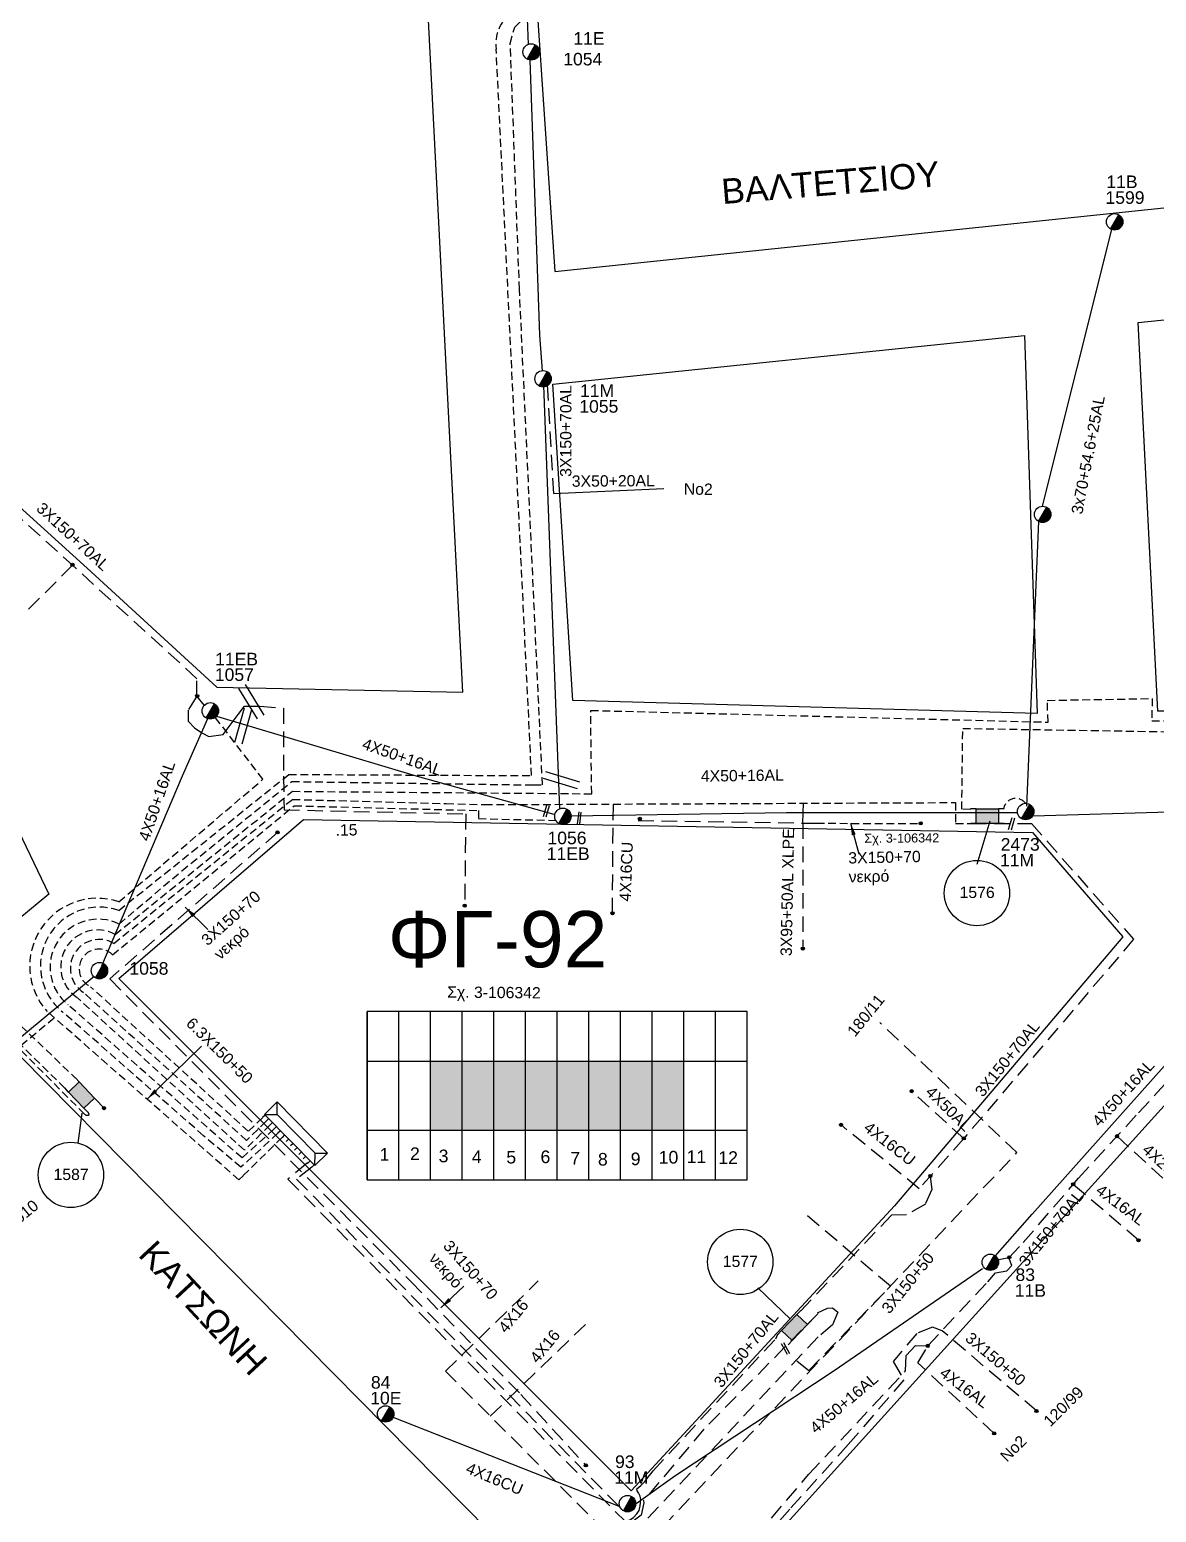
# Model space of a CAD drawing. Header units: millimetres. Extents: x -2238 to -1136, y 747 to 1272.
# Drawn here: x -1955.9 to -1863.8, y 814 to 935.1 of the extents above; entities that cross this region are included whole.
import ezdxf

# ---------------------------------------------------------------- set-up
doc = ezdxf.new("R2010")
doc.units = ezdxf.units.MM
doc.linetypes.add('DASHED', pattern=[19.05, 12.7, -6.35])
for name, color, linetype in [('Link Box 4 Διευθύνσεων', 7, 'Continuous'), ('Άγνωστα', 7, 'Continuous'), ('Ασφαλειοκιβώτια Χ.Τ 12 αναχωρήσεων', 7, 'Continuous'), ('Γυμνά εναέρια ΧΤ (3Φ)   4x16CU', 7, 'Continuous'), ('Γυμνά εναέρια ΧΤ και ΦΟΠ (3Φ)   4x50+16AL', 7, 'Continuous'), ('Επιγραφές - Σχήματα', 7, 'Continuous'), ('Καλώδια ΧΤ   3x150+50AL', 7, 'DASHED'), ('Καλώδια ΧΤ   3x150+50AL XLPE', 7, 'DASHED'), ('Καλώδια ΧΤ   3x150+50CU', 7, 'DASHED'), ('Καλώδια ΧΤ   3x150+70AL', 7, 'DASHED'), ('Καλώδια ΧΤ   3x150AL+50XLPE', 7, 'DASHED'), ('Καλώδια ΧΤ   3x95+50 AL XLPE', 7, 'DASHED'), ('Μηχανική τομή', 7, 'Continuous'), ('Στύλος ΦΜ', 7, 'Continuous'), ('Στύλος ΦΜ @ 1', 7, 'Continuous'), ('Συνδέσεις', 7, 'Continuous'), ('Συνεστραμμένα ΧΤ   3x70+54.6+25 AL', 7, 'SYN_LINE'), ('Τομή', 7, 'Continuous'), ('Υποσταθμός πόλεως', 7, 'Continuous'), ('Υπόβαθρο ΔΕΗ', 7, 'Continuous'), ('Υπόγεια Καλώδια Δικτύου ΧΤ   .15', 7, 'DASHED'), ('Υπόγεια καλώδια Δικτύου ΧΤ και Παρ. ΧΤ - 3X150+70 AL', 7, 'DASHED'), ('Υπόγεια καλώδια Παροχών ΧΤ   4x16AL', 7, 'DASHED'), ('Υπόγεια καλώδια Παροχών ΧΤ   4x16CU', 7, 'DASHED'), ('Υπόγεια καλώδια Παροχών ΧΤ   4x25', 7, 'DASHED'), ('Υπόγεια καλώδια Παροχών ΧΤ   4x50AL', 7, 'DASHED')]:
    doc.layers.add(name, color=color, linetype=linetype)
doc.styles.get("Standard").update_dxf_attribs({"font": 'ARIAL.TTF'})
doc.linetypes.add('SYN_LINE', pattern='A,0.5,-0.0001,["/\\/\\/\\/",Standard,S=0.1,R=0,X=0,Y=-0.05],-0.25', length=0.7501)
doc.dimstyles.new('ISO-25', dxfattribs={"dimtxt": 2.5, "dimasz": 2.5, "dimexe": 1.25, "dimexo": 0.625, "dimtad": 1, "dimtxsty": 'Standard', "dimcen": 2.5, "dimadec": 0, "dimazin": 0, "dimtfac": 1, "dimtmove": 0, "dimatfit": 3, "dimfxl": 1, "dimarcsym": 0})

# ---------------------------------------------------------------- blocks, each defined once
blk = doc.blocks.new('ΥΠΑΡΧΩΝ ΤΣΙΜΕΝΤΕΝΙΟΣ ΣΤΥΛΟΣ')
at = {"layer": 'Στύλος ΦΜ'}
blk.add_hatch(color=256, dxfattribs=at).paths.add_polyline_path([(-1.29, -2.28, 0.574793), (2.62, 0, 0.268822), (1.3, 2.27)])
blk.add_line((-1.29, -2.28), (1.3, 2.27), dxfattribs=at)
blk.add_circle((0, 0), 2.62, dxfattribs=at)
at = {"layer": 'Στύλος ΦΜ', "flags": 4}
for tag, p in [('ΑΡΙΘΜΟΣ', (-4.68, 8.05)), ('ΤΥΠΟΣ', (-4.91, 3.03))]:
    blk.add_attdef(tag, p, '', height=4, dxfattribs=at)
blk = doc.blocks.new('ΜΗΧΑΝΙΚΗ ΤΟΜΗ')
at = {"layer": 'Μηχανική τομή', "ltscale": 40}
for p, q in [((-1.89, 0.78), (1.89, 0.78)), ((1.89, 0), (-1.89, 0))]:
    blk.add_line(p, q, dxfattribs=at)
blk = doc.blocks.new('_ΣΥΝΔΕΣΗ')
at = {"layer": 'Συνδέσεις', "linetype": 'SYN_LINE', "ltscale": 40}
blk.add_hatch(color=256, dxfattribs=at).paths.add_polyline_path([(0.5, -0.01, 1), (-0.5, -0.01, 1)])
at = {"layer": 'Συνδέσεις'}
blk.add_circle((0, -0.01), 0.5, dxfattribs=at)
blk = doc.blocks.new('ΤΟΜΗ')
at = {"layer": 'Τομή', "ltscale": 40}
for p, q in [((-5.68, 0), (5.68, 0)), ((5.68, -2.33), (-5.68, -2.33))]:
    blk.add_line(p, q, dxfattribs=at)
blk = doc.blocks.new('ΥΠΟΣΤΑΘΜΟΣ ΠΟΛΕΩΣ 13 ΑΝΑΧΩΡΗΣΕΩΝ')
at = {"layer": 'Υποσταθμός πόλεως', "ltscale": 40}
for p, q in [((-11.12, -2.82), (-11.12, -4)), ((-9.53, -2.82), (-9.53, -4)), ((-7.77, -2.82), (-7.77, -4)), ((-5.99, -2.82), (-5.99, -4)), ((-4.14, -2.82), (-4.14, -4)), ((-2.3, -2.82), (-2.3, -4)), ((-0.43, -2.82), (-0.43, -4)), ((1.54, -2.82), (1.54, -4)), ((3.43, -2.82), (3.43, -4)), ((5.39, -2.82), (5.39, -4)), ((7.32, -2.82), (7.32, -4)), ((9.32, -2.82), (9.32, -4)), ((11.11, -2.82), (11.11, -4))]:
    blk.add_line(p, q, dxfattribs=at)
blk.add_lwpolyline([(-11.43, 2.82), (11.43, 2.82), (11.43, -2.82), (-11.43, -2.82)], close=True, dxfattribs=at)
for points in [[(-8.62, 0), (-11.43, 2.82)], [(-11.43, -2.82), (-8.62, 0)], [(-8.62, 0), (8.62, 0)], [(8.62, 0), (11.43, 2.82)], [(11.43, -2.82), (8.62, 0)]]:
    blk.add_lwpolyline(points, dxfattribs=at)
at = {"layer": 'Υποσταθμός πόλεως', "linetype": 'SYN_LINE', "ltscale": 40, "flags": 1}
for tag, p in [('ΜΕΤΑΣΧΗΜΑΤΙΣΜΟΣ', (12.22, 1.68)), ('ΙΣΧΥΣ', (12.2, -1.11)), ('ΑΡΙΘΜΟΣ', (12.32, -3.83))]:
    blk.add_attdef(tag, p, '', height=1.8, dxfattribs=at)
blk = doc.blocks.new('LINK BOX 4 ΑΝΑΧΩΡΗΣΕΩΝ')
at = {"layer": 'Link Box 4 Διευθύνσεων', "ltscale": 40}
blk.add_hatch(color=256, dxfattribs=at).paths.add_polyline_path([(-3.54, 0), (-3.54, -4.67), (3.54, -4.67), (3.54, 0)])
for p, q in [((-3.54, 0), (-5.33, 0)), ((5.33, 0), (3.54, 0)), ((-3.54, -4.67), (-5.33, -4.67)), ((5.33, -4.67), (3.54, -4.67))]:
    blk.add_line(p, q, dxfattribs=at)
blk.add_lwpolyline([(-3.54, -4.67), (-3.54, 0), (3.54, 0), (3.54, -4.67)], close=True, dxfattribs=at)

msp = doc.modelspace()

# ---------------------------------------------------------------- hatches: boundary and pattern name
at = {"layer": 'Επιγραφές - Σχήματα'}
h = msp.add_hatch(color=6, dxfattribs=at)
h.dxf.hatch_style = 1
h.paths.add_polyline_path([(-1920.55, 850.87), (-1923.14, 850.87), (-1923.14, 845.22), (-1920.55, 845.22)])
h = msp.add_hatch(color=3, dxfattribs=at)
h.dxf.hatch_style = 1
h.paths.add_polyline_path([(-1920.55, 845.22), (-1917.97, 845.22), (-1917.97, 850.87), (-1920.55, 850.87)])
h = msp.add_hatch(color=1, dxfattribs=at)
h.dxf.hatch_style = 1
h.paths.add_polyline_path([(-1915.38, 850.87), (-1917.97, 850.87), (-1917.97, 845.22), (-1915.38, 845.22)])
h = msp.add_hatch(color=40, dxfattribs=at)
h.dxf.hatch_style = 1
h.paths.add_polyline_path([(-1915.38, 845.22), (-1912.79, 845.22), (-1912.79, 850.87), (-1915.38, 850.87)])
h = msp.add_hatch(color=85, dxfattribs=at)
h.dxf.hatch_style = 1
h.paths.add_polyline_path([(-1910.21, 850.87), (-1912.79, 850.87), (-1912.79, 845.22), (-1910.21, 845.22)])
h = msp.add_hatch(color=14, dxfattribs=at)
h.dxf.hatch_style = 1
h.paths.add_polyline_path([(-1907.62, 850.87), (-1910.21, 850.87), (-1910.21, 845.22), (-1907.62, 845.22)])
h = msp.add_hatch(color=4, dxfattribs=at)
h.dxf.hatch_style = 1
h.paths.add_polyline_path([(-1907.62, 845.22), (-1905.03, 845.22), (-1905.03, 850.87), (-1907.62, 850.87)])
h = msp.add_hatch(color=2, dxfattribs=at)
h.dxf.hatch_style = 1
h.paths.add_polyline_path([(-1902.45, 850.87), (-1905.03, 850.87), (-1905.03, 845.22), (-1902.45, 845.22)])

# ---------------------------------------------------------------- linework, layer by layer
at = {"layer": 'Άγνωστα', "color": 151, "ltscale": 0.1}
msp.add_lwpolyline([(-1913.09, 897.24), (-1904.08, 897.66)], dxfattribs=at)
at = {"layer": 'Ασφαλειοκιβώτια Χ.Τ 12 αναχωρήσεων', "ltscale": 40}
for p, q in [((-1928.31, 841.18), (-1928.31, 854.92)), ((-1925.72, 841.18), (-1925.72, 854.92)), ((-1923.14, 841.18), (-1923.14, 854.92)), ((-1920.55, 841.18), (-1920.55, 854.92)), ((-1917.97, 841.18), (-1917.97, 854.92)), ((-1915.38, 841.18), (-1915.38, 854.92)), ((-1912.79, 841.18), (-1912.79, 854.92)), ((-1910.21, 841.18), (-1910.21, 854.92)), ((-1907.62, 841.18), (-1907.62, 854.92)), ((-1905.03, 841.18), (-1905.03, 854.92)), ((-1902.45, 841.18), (-1902.45, 854.92)), ((-1899.86, 841.18), (-1899.86, 854.92)), ((-1928.31, 850.87), (-1897.27, 850.87)), ((-1928.31, 845.22), (-1897.27, 845.22))]:
    msp.add_line(p, q, dxfattribs=at)
at = {"layer": 'Ασφαλειοκιβώτια Χ.Τ 12 αναχωρήσεων'}
msp.add_lwpolyline([(-1897.27, 841.18), (-1897.27, 854.92), (-1928.31, 854.92), (-1928.31, 841.18)], close=True, dxfattribs=at)
at = {"layer": 'Γυμνά εναέρια ΧΤ (3Φ)   4x16CU', "color": 2, "linetype": 'SYN_LINE', "ltscale": 10}
msp.add_lwpolyline([(-1907.65, 814.47), (-1926.24, 821.79)], dxfattribs=at)
at = {"layer": 'Γυμνά εναέρια ΧΤ και ΦΟΠ (3Φ)   4x50+16AL', "color": 151, "ltscale": 0.1}
for points in [[(-1915.76, 949.52), (-1915.16, 933.93)], [(-1915.01, 932.64), (-1914.22, 910.18), (-1914.02, 907.27)], [(-1913.91, 906.07), (-1912.61, 871.45)]]:
    msp.add_lwpolyline(points, dxfattribs=at)
at = {"layer": 'Γυμνά εναέρια ΧΤ και ΦΟΠ (3Φ)   4x50+16AL', "color": 85, "ltscale": 0.1}
for points in [[(-1941.34, 878.84), (-1943.41, 874.15), (-1950, 858.64)], [(-1979.03, 834.27), (-1968.42, 843.05), (-1950.61, 857.81)]]:
    msp.add_lwpolyline(points, dxfattribs=at)
at = {"layer": 'Γυμνά εναέρια ΧΤ και ΦΟΠ (3Φ)   4x50+16AL', "color": 3, "ltscale": 0.1}
for points in [[(-1940.61, 879.04), (-1924.22, 874.15), (-1913.06, 871.05)], [(-1911.65, 870.9), (-1894.06, 871.19), (-1875.23, 871.19)], [(-1873.9, 870.92), (-1842.39, 871.82)]]:
    msp.add_lwpolyline(points, dxfattribs=at)
at = {"layer": 'Γυμνά εναέρια ΧΤ και ΦΟΠ (3Φ)   4x50+16AL', "color": 2, "ltscale": 0.1}
for points in [[(-1877, 834.94), (-1874, 838.37), (-1861.41, 852.47), (-1842.6, 871.69)], [(-1906.33, 814.73), (-1903.19, 816.98), (-1890.17, 825.6), (-1878.04, 833.93)]]:
    msp.add_lwpolyline(points, dxfattribs=at)
at = {"layer": 'Γυμνά εναέρια ΧΤ και ΦΟΠ (3Φ)   4x50+16AL', "color": 30, "linetype": 'DASHED', "ltscale": 0.1}
msp.add_lwpolyline([(-1905.74, 814.96), (-1905.72, 814.8), (-1905.92, 813.77), (-1907.22, 812.79), (-1913.36, 805.96), (-1921.51, 797.21), (-1932.93, 784.61), (-1932.93, 784.61)], dxfattribs=at)
at = {"layer": 'Επιγραφές - Σχήματα', "color": 1}
for points in [[(-1908.22, 870.56), (-1908.19, 871.87)], [(-1892.71, 870.31), (-1892.68, 871.94)], [(-1950.26, 847.51), (-1949.82, 847.04)]]:
    msp.add_lwpolyline(points, dxfattribs=at)
at = {"layer": 'Επιγραφές - Σχήματα', "color": 7}
for points in [[(-1877.44, 870.46), (-1878.52, 866.92)], [(-1951.92, 844.16), (-1951.59, 846.61)], [(-1896.4, 832.35), (-1893.72, 829.8)]]:
    msp.add_lwpolyline(points, dxfattribs=at)
at = {"layer": 'Επιγραφές - Σχήματα', "ltscale": 0.1}
for centre in [(-1878.5, 864.6), (-1952.51, 841.57), (-1897.83, 834.47)]:
    msp.add_circle(centre, 2.67, dxfattribs=at)
at = {"layer": 'Καλώδια ΧΤ   3x150+50AL', "color": 14, "ltscale": 0.05}
msp.add_lwpolyline([(-1935.6, 844.98), (-1938.62, 842.2), (-1941.68, 844.78), (-1953.2, 854.9, -0.8428), (-1948.6, 863.18), (-1934.71, 874.29), (-1914.88, 874.19), (-1917.77, 933.53), (-1917.77, 933.53, -0.3437), (-1915.81, 936.93), (-1916.37, 949.67)], format="xyb", dxfattribs=at)
at = {"layer": 'Καλώδια ΧΤ   3x150+50AL', "color": 85, "ltscale": 0.05}
msp.add_lwpolyline([(-1935.93, 845.31), (-1938.53, 842.96), (-1952.72, 855.46, -0.896382), (-1948.57, 862.07), (-1943.44, 866.42), (-1934.46, 873.71), (-1914.74, 873.43), (-1913.99, 873.43), (-1915.87, 913.91), (-1916.62, 934.01), (-1916.26, 935.33), (-1915.57, 935.99), (-1914.92, 936.23), (-1914.96, 938.81), (-1909.18, 939.15)], format="xyb", dxfattribs=at)
at = {"layer": 'Καλώδια ΧΤ   3x150+50AL', "color": 40, "ltscale": 0.05}
msp.add_lwpolyline([(-1936.25, 845.64), (-1938.34, 843.59), (-1951.98, 856.05, -0.959237), (-1948.89, 861.22), (-1934.41, 872.91), (-1909.97, 872.71), (-1910.05, 879.52), (-1872.69, 878.56), (-1872.75, 880.34), (-1864.18, 880.49), (-1864.22, 878.66), (-1856.18, 878.71), (-1849.25, 885.98, 0.74196), (-1847.02, 888.24)], format="xyb", dxfattribs=at)
at = {"layer": 'Καλώδια ΧΤ   3x150+50AL', "color": 6, "ltscale": 0.05}
msp.add_lwpolyline([(-1935.26, 844.64), (-1938.45, 841.5), (-1938.78, 841.17), (-1949.55, 850.63), (-1954.45, 854.93, -0.769807), (-1948.59, 863.89), (-1936.82, 873.89), (-1941.12, 879.48)], format="xyb", dxfattribs=at)
at = {"layer": 'Καλώδια ΧΤ   3x150+50AL', "color": 1, "ltscale": 0.05}
for points in [[(-1879.01, 871.43), (-1879.73, 871.45), (-1879.66, 878.05), (-1856.15, 877.67), (-1854.39, 878.91), (-1842.3, 872.57)], [(-1958.23, 852.39), (-1956.6, 853.76), (-1952.15, 849.5)]]:
    msp.add_lwpolyline(points, dxfattribs=at)
msp.add_lwpolyline([(-1936.57, 845.96), (-1938.16, 844.39), (-1946.62, 852.07), (-1951.48, 856.48, -0.977207), (-1949, 860.49), (-1934.42, 872.25), (-1921.86, 871.91), (-1918.7, 871.82), (-1883.46, 871.98), (-1880.25, 871.99), (-1880.24, 870.29), (-1879.01, 870.27)], format="xyb", dxfattribs=at)
at = {"layer": 'Καλώδια ΧΤ   3x150+50AL', "color": 3, "ltscale": 0.05}
msp.add_lwpolyline([(-1936.85, 846.25), (-1938.02, 845.14), (-1950.9, 856.95, -1.186446), (-1949.1, 859.56), (-1934.27, 871.73), (-1919.22, 871.34), (-1919.21, 870.68), (-1912.84, 870.53)], format="xyb", dxfattribs=at)
at = {"layer": 'Καλώδια ΧΤ   3x150+50AL', "color": 7, "ltscale": 0.05}
msp.add_lwpolyline([(-1891.6, 870.3), (-1883.13, 870.28)], dxfattribs=at)
at = {"layer": 'Καλώδια ΧΤ   3x150+50AL', "color": 6, "ltscale": 0.05}
for points in [[(-1953.01, 848.67), (-1956.57, 852.17), (-1953.88, 854.41)], [(-1951.14, 846.72), (-1951.04, 846.55), (-1951.05, 846.51), (-1951.06, 846.48), (-1951.08, 846.44), (-1951.12, 846.43), (-1951.15, 846.42), (-1951.18, 846.43), (-1951.21, 846.43), (-1951.25, 846.44), (-1951.28, 846.46), (-1951.32, 846.48), (-1951.37, 846.52), (-1951.42, 846.56), (-1956.82, 851.99), (-1957.37, 851.56)]]:
    msp.add_lwpolyline(points, dxfattribs=at)
at = {"layer": 'Καλώδια ΧΤ   3x150+50AL', "color": 7, "ltscale": 0.1}
msp.add_lwpolyline([(-1835.41, 798.3), (-1843.58, 803.86), (-1844.46, 804.46), (-1848.41, 799.19), (-1849.47, 799.24), (-1859.78, 785.5), (-1866.09, 777.6), (-1865.46, 774.57), (-1866.9, 772.59), (-1868.77, 771.65), (-1871.92, 772.05), (-1873.54, 774.05), (-1889.45, 774.35), (-1891.7, 773.35), (-1894.35, 773.7), (-1895.47, 774.31), (-1908.23, 775.41), (-1919.1, 776.36), (-1921.64, 784.43), (-1930.41, 785.12), (-1904.17, 812.84), (-1875.24, 843.4), (-1886.44, 854.03)], dxfattribs=at)
at = {"layer": 'Καλώδια ΧΤ   3x150+50AL', "color": 4, "ltscale": 0.1}
for points in [[(-1933.17, 842.55), (-1934.79, 841.23), (-1907.22, 813.25), (-1906.84, 813.41), (-1906.56, 813.59), (-1906.27, 813.88), (-1906.09, 814.15), (-1906.01, 814.53), (-1905.97, 814.79), (-1905.96, 815.07), (-1906, 815.34), (-1906.15, 815.6), (-1906.26, 815.78), (-1906.28, 815.94), (-1905.95, 816.2), (-1905.61, 816.56), (-1905.37, 816.87), (-1905.14, 817.16), (-1904.96, 817.4), (-1894.94, 828.18), (-1894.75, 828.57)], [(-1921.92, 825.54), (-1914.33, 832.91)], [(-1891.51, 830.32), (-1890.71, 830.7), (-1890.31, 830.72), (-1889.85, 830.36), (-1890.29, 829.33), (-1891.47, 828.34), (-1907.58, 811.18), (-1921.92, 825.54)], [(-1918.25, 821.87), (-1910.14, 829.68)]]:
    msp.add_lwpolyline(points, dxfattribs=at)
at = {"layer": 'Καλώδια ΧΤ   3x150+50AL', "color": 2, "linetype": 'DASHED', "ltscale": 0.1}
msp.add_lwpolyline([(-1873.63, 822.29), (-1881.35, 828.85)], dxfattribs=at)
at = {"layer": 'Καλώδια ΧΤ   3x150+50AL', "color": 1, "ltscale": 0.05}
msp.add_arc((-1875.33, 871.33), 1, 37.4724, 172.3152, dxfattribs=at)
at = {"layer": 'Καλώδια ΧΤ   3x150+50AL XLPE', "color": 151, "linetype": 'DASHED', "ltscale": 0.1}
for points in [[(-1875.89, 834.8), (-1874.71, 836.04), (-1870.21, 841.3), (-1865.3, 846.64), (-1862.32, 849.91)], [(-1883.33, 826.23), (-1882.52, 827.6), (-1877.62, 832.84), (-1876.97, 833.57), (-1876.06, 833.74), (-1875.66, 834.17), (-1875.89, 834.8), (-1876.97, 834.58)], [(-1922.52, 782.74), (-1919.53, 786.35), (-1914.14, 792.35), (-1907.23, 799.95), (-1901.47, 806.3), (-1892.22, 817.12), (-1884.33, 825.57), (-1884.27, 826.82), (-1883.52, 827.63), (-1882.52, 827.6), (-1882.52, 827.6)]]:
    msp.add_lwpolyline(points, dxfattribs=at)
at = {"layer": 'Καλώδια ΧΤ   3x150+50CU', "color": 2, "ltscale": 0.1}
msp.add_lwpolyline([(-1932.83, 842.2), (-1934.07, 841.23), (-1907.68, 814.43)], dxfattribs=at)
at = {"layer": 'Καλώδια ΧΤ   3x150+50CU', "color": 4, "ltscale": 0.1}
msp.add_lwpolyline([(-1893.22, 826.39), (-1892.24, 825.59), (-1885.57, 832.48), (-1892.74, 838.57)], dxfattribs=at)
at = {"layer": 'Καλώδια ΧΤ   3x150+70AL', "color": 6, "linetype": 'DASHED', "ltscale": 0.1}
for points in [[(-1971.55, 908.64), (-1971.55, 908.64), (-1971.55, 908.64), (-1971.55, 908.64), (-1952.38, 891.38)], [(-1941.61, 879.93), (-1942.21, 880.67), (-1942.21, 882.11), (-1952.38, 891.38)]]:
    msp.add_lwpolyline(points, dxfattribs=at)
at = {"layer": 'Καλώδια ΧΤ   3x150AL+50XLPE', "color": 2, "linetype": 'DASHED', "ltscale": 0.1}
msp.add_lwpolyline([(-1881.35, 828.85), (-1882.13, 829.14), (-1883.41, 828.63), (-1885.33, 826.32), (-1884.46, 824.84), (-1889.01, 819.54), (-1893.78, 814.28), (-1901.25, 805.77)], dxfattribs=at)
at = {"layer": 'Καλώδια ΧΤ   3x95+50 AL XLPE', "color": 1, "linetype": 'DASHED', "ltscale": 0.1}
msp.add_lwpolyline([(-1892.71, 870.31), (-1892.71, 860.05)], dxfattribs=at)
at = {"layer": 'Συνεστραμμένα ΧΤ   3x70+54.6+25 AL', "color": 1, "linetype": 'SYN_LINE', "ltscale": 10}
msp.add_lwpolyline([(-1867.5, 918.8), (-1873.16, 896.2)], dxfattribs=at)
at = {"layer": 'Συνεστραμμένα ΧΤ   3x70+54.6+25 AL', "color": 1, "linetype": 'Continuous', "ltscale": 0.1}
msp.add_lwpolyline([(-1873.46, 894.94), (-1874.46, 871.69)], dxfattribs=at)
at = {"layer": 'Υπόβαθρο ΔΕΗ', "ltscale": 0.1}
for points in [[(-1915.29, 949.54), (-1912.99, 915.38), (-1834.08, 923.63), (-1830.83, 926.61), (-1857.93, 954.61), (-1915.29, 949.54)], [(-1865.34, 911.2), (-1829.82, 914.86), (-1826.13, 910.1), (-1856.52, 879.45), (-1863.71, 879.45), (-1865.34, 911.2)], [(-1913.14, 906.16), (-1874.62, 910.14), (-1873.59, 879.28), (-1911.5, 880.32), (-1913.14, 906.16)], [(-1957.38, 870.93), (-1954.31, 864.52), (-2046.1, 788.54), (-2061.73, 794.86), (-2028.52, 870.41), (-1957.38, 870.93)], [(-1948.6, 857.63), (-1933.5, 870.6), (-1873.95, 869.55), (-1866.57, 861.03), (-1885.24, 839.04), (-1906.74, 815.77), (-1948.6, 857.63)]]:
    msp.add_lwpolyline(points, dxfattribs=at)
for points in [[(-1985.35, 942.15), (-1998.16, 940.85), (-1999.73, 935.71), (-1982.41, 919.51), (-1969.95, 908.12), (-1951.17, 891.13), (-1940.58, 881.41), (-1920.49, 881.01), (-1923.94, 948.73), (-1951.17, 946.1)], [(-1798.75, 874.15), (-1869.59, 776.61), (-1917.23, 779.34), (-1919.12, 785.35), (-1838.85, 874.15), (-1809.24, 903.26), (-1783.49, 895.43), (-1783.38, 895.04)], [(-2004.23, 785.79), (-2026.36, 787.05), (-2025.8, 794.41), (-2005.31, 810.15), (-1956.64, 851.26), (-1914.05, 808.12), (-1938.96, 781.24)]]:
    msp.add_lwpolyline(points, close=True, dxfattribs=at)
at = {"layer": 'Υπόγεια Καλώδια Δικτύου ΧΤ   .15', "color": 6, "linetype": 'DASHED', "ltscale": 0.1}
for points in [[(-1952.38, 891.38), (-1956.13, 887.62)], [(-1942.21, 880.67), (-1942.94, 879.55), (-1942.94, 878.63), (-1942.4, 878.1), (-1941.82, 877.68), (-1941.23, 877.38), (-1940.08, 877.55), (-1939.57, 878.2), (-1938.84, 879.18), (-1938.33, 879.87), (-1937.07, 879.87), (-1935.15, 879.69), (-1935.15, 874.15), (-1935.1, 871.4), (-1920.26, 871.07), (-1920.34, 863.57)]]:
    msp.add_lwpolyline(points, dxfattribs=at)
at = {"layer": 'Υπόγεια καλώδια Δικτύου ΧΤ και Παρ. ΧΤ - 3X150+70 AL', "color": 151, "linetype": 'DASHED', "ltscale": 0.1}
msp.add_lwpolyline([(-1913.61, 906.11), (-1913.09, 897.24)], dxfattribs=at)
at = {"layer": 'Υπόγεια καλώδια Δικτύου ΧΤ και Παρ. ΧΤ - 3X150+70 AL', "color": 4, "linetype": 'DASHED', "ltscale": 0.1}
for points in [[(-1878.99, 870.28), (-1874.05, 870.28), (-1865.7, 860.82), (-1879.45, 844.69)], [(-1882.33, 841.45), (-1882.18, 840.39), (-1882.71, 839.19), (-1884.25, 838.32), (-1885.49, 838.28), (-1892.89, 830.47)]]:
    msp.add_lwpolyline(points, dxfattribs=at)
at = {"layer": 'Υπόγεια καλώδια Δικτύου ΧΤ και Παρ. ΧΤ - 3X150+70 AL', "color": 27, "linetype": 'DASHED', "ltscale": 0.1}
msp.add_lwpolyline([(-1935.64, 869.54), (-1949.34, 857.58), (-1924.74, 832.86), (-1915.76, 823.64), (-1910.52, 817.92)], dxfattribs=at)
at = {"layer": 'Υπόγεια καλώδια Δικτύου ΧΤ και Παρ. ΧΤ - 3X150+70 AL', "color": 30, "linetype": 'DASHED', "ltscale": 0.1}
msp.add_lwpolyline([(-1891.48, 830.26), (-1900.8, 820.8), (-1905.76, 814.94), (-1905.76, 814.94)], dxfattribs=at)
at = {"layer": 'Υπόγεια καλώδια Παροχών ΧΤ   4x16AL', "color": 151, "linetype": 'DASHED', "ltscale": 0.1}
for points in [[(-1865.29, 836.24), (-1870.64, 840.8)], [(-1877.08, 820.45), (-1883.33, 826.23)]]:
    msp.add_lwpolyline(points, dxfattribs=at)
at = {"layer": 'Υπόγεια καλώδια Παροχών ΧΤ   4x16CU', "color": 1, "linetype": 'DASHED', "ltscale": 0.1}
msp.add_lwpolyline([(-1908.27, 862.94), (-1908.22, 870.56), (-1908.22, 870.56)], dxfattribs=at)
at = {"layer": 'Υπόγεια καλώδια Παροχών ΧΤ   4x16CU', "color": 7, "linetype": 'DASHED', "ltscale": 0.1}
msp.add_lwpolyline([(-1906.16, 870.53), (-1891.6, 870.3)], dxfattribs=at)
at = {"layer": 'Υπόγεια καλώδια Παροχών ΧΤ   4x16CU', "color": 4, "linetype": 'DASHED', "ltscale": 0.1}
msp.add_lwpolyline([(-1879.56, 844.56), (-1879.57, 844.55), (-1883.22, 840.44), (-1889.6, 845.66)], dxfattribs=at)
at = {"layer": 'Υπόγεια καλώδια Παροχών ΧΤ   4x25', "color": 151, "linetype": 'DASHED', "ltscale": 0.1}
msp.add_lwpolyline([(-1861.91, 840.01), (-1867.05, 844.74)], dxfattribs=at)
at = {"layer": 'Υπόγεια καλώδια Παροχών ΧΤ   4x50AL', "color": 4, "linetype": 'DASHED', "ltscale": 0.1}
msp.add_lwpolyline([(-1879.57, 844.55), (-1883.83, 848.41)], dxfattribs=at)

# ---------------------------------------------------------------- block references
at = {"layer": 'Link Box 4 Διευθύνσεων'}
for p, xscale, yscale, zscale, rotation in [((-1877.65, 871.48), 0.2565857821764938, 0.2565857821764938, 0.2565857821764938, 0.3558527091869018), ((-1951.2, 848.51), 0.256585782176494, 0.256585782176494, 0.256585782176494, 313.4710628939949), ((-1893.83, 829.52), 0.2565857821764941, 0.2565857821764941, 0.2565857821764941, 46.33789210479172)]:
    msp.add_blockref('LINK BOX 4 ΑΝΑΧΩΡΗΣΕΩΝ', p, dxfattribs=dict(at, xscale=xscale, yscale=yscale, zscale=zscale, rotation=rotation))
at = {"layer": 'Μηχανική τομή', "ltscale": 0.1}
for p, xscale, yscale, zscale, rotation in [((-1913.58, 871.26), 0.2565857821764392, 0.2565857821764392, 0.2565857821764392, 74.04187607939745), ((-1911.08, 870.74), -0.2565857821764539, 0.256585782176502, 0.2565857821764941, 262.4886903198654)]:
    msp.add_blockref('ΜΗΧΑΝΙΚΗ ΤΟΜΗ', p, dxfattribs=dict(at, xscale=xscale, yscale=yscale, zscale=zscale, rotation=rotation))
at = {"layer": 'Στύλος ΦΜ @ 1', "ltscale": 0.1}
ref = msp.add_blockref('ΥΠΑΡΧΩΝ ΤΣΙΜΕΝΤΕΝΙΟΣ ΣΤΥΛΟΣ', (-1914.91, 933.31), dxfattribs=dict(at, xscale=0.2565857821764941, yscale=0.2565857821764941, zscale=0.2565857821764941))
ref.add_attrib('ΤΥΠΟΣ', '1054', (-1912.29, 932.21), dxfattribs={"layer": 'Στύλος ΦΜ', "height": 1.026, "flags": 4})
ref.add_attrib('ΑΡΙΘΜΟΣ', '11E', (-1911.47, 933.9), dxfattribs={"layer": 'Στύλος ΦΜ', "height": 1.026, "flags": 4})
ref = msp.add_blockref('ΥΠΑΡΧΩΝ ΤΣΙΜΕΝΤΕΝΙΟΣ ΣΤΥΛΟΣ', (-1867.25, 919.43), dxfattribs=dict(at, xscale=0.2565857821764941, yscale=0.2565857821764941, zscale=0.2565857821764941))
ref.add_attrib('ΤΥΠΟΣ', '1599', (-1868, 920.9), dxfattribs={"layer": 'Στύλος ΦΜ', "height": 1.026, "flags": 4})
ref.add_attrib('ΑΡΙΘΜΟΣ', '11B', (-1867.93, 922.19), dxfattribs={"layer": 'Στύλος ΦΜ', "height": 1.026, "flags": 4})
ref = msp.add_blockref('ΥΠΑΡΧΩΝ ΤΣΙΜΕΝΤΕΝΙΟΣ ΣΤΥΛΟΣ', (-1913.94, 906.61), dxfattribs=dict(at, xscale=0.2565857821764941, yscale=0.2565857821764941, zscale=0.2565857821764941))
ref.add_attrib('ΤΥΠΟΣ', '1055', (-1910.98, 903.84), dxfattribs={"layer": 'Στύλος ΦΜ', "height": 1.026, "flags": 4})
ref.add_attrib('ΑΡΙΘΜΟΣ', '11M', (-1910.92, 905.13), dxfattribs={"layer": 'Στύλος ΦΜ', "height": 1.026, "flags": 4})
at = {"layer": 'Στύλος ΦΜ @ 1', "ltscale": 0.1, "xscale": 0.2565857821764941, "yscale": 0.2565857821764941, "zscale": 0.2565857821764941}
msp.add_blockref('ΥΠΑΡΧΩΝ ΤΣΙΜΕΝΤΕΝΙΟΣ ΣΤΥΛΟΣ', (-1873.13, 895.53), dxfattribs=at)
at = {"layer": 'Στύλος ΦΜ @ 1', "ltscale": 0.1}
ref = msp.add_blockref('ΥΠΑΡΧΩΝ ΤΣΙΜΕΝΤΕΝΙΟΣ ΣΤΥΛΟΣ', (-1941.12, 879.48), dxfattribs=dict(at, xscale=0.2565857821764941, yscale=0.2565857821764941, zscale=0.2565857821764941))
ref.add_attrib('ΤΥΠΟΣ', '1057', (-1940.75, 881.93), dxfattribs={"layer": 'Στύλος ΦΜ', "height": 1.026, "flags": 4})
ref.add_attrib('ΑΡΙΘΜΟΣ', '11EB', (-1940.73, 883.2), dxfattribs={"layer": 'Στύλος ΦΜ', "height": 1.026, "flags": 4})
ref = msp.add_blockref('ΥΠΑΡΧΩΝ ΤΣΙΜΕΝΤΕΝΙΟΣ ΣΤΥΛΟΣ', (-1912.32, 870.87), dxfattribs=dict(at, xscale=0.2565857821764941, yscale=0.2565857821764941, zscale=0.2565857821764941))
ref.add_attrib('ΤΥΠΟΣ', '11EB', (-1913.64, 867.3), dxfattribs={"layer": 'Στύλος ΦΜ', "height": 1.026, "flags": 4})
ref.add_attrib('ΑΡΙΘΜΟΣ', '1056', (-1913.58, 868.59), dxfattribs={"layer": 'Στύλος ΦΜ', "height": 1.026, "flags": 4})
ref = msp.add_blockref('ΥΠΑΡΧΩΝ ΤΣΙΜΕΝΤΕΝΙΟΣ ΣΤΥΛΟΣ', (-1874.52, 871.26), dxfattribs=dict(at, xscale=0.2565857821764941, yscale=0.2565857821764941, zscale=0.2565857821764941))
ref.add_attrib('ΤΥΠΟΣ', '11M', (-1876.62, 866.77), dxfattribs={"layer": 'Στύλος ΦΜ', "height": 1.026, "flags": 4})
ref.add_attrib('ΑΡΙΘΜΟΣ', '2473', (-1876.56, 868.06), dxfattribs={"layer": 'Στύλος ΦΜ', "height": 1.026, "flags": 4})
ref = msp.add_blockref('ΥΠΑΡΧΩΝ ΤΣΙΜΕΝΤΕΝΙΟΣ ΣΤΥΛΟΣ', (-1950.18, 858.26), dxfattribs=dict(at, xscale=0.2565857821764941, yscale=0.2565857821764941, zscale=0.2565857821764941))
ref.add_attrib('ΑΡΙΘΜΟΣ', '1058', (-1947.73, 857.93), dxfattribs={"layer": 'Στύλος ΦΜ', "height": 1.026, "flags": 4})
ref = msp.add_blockref('ΥΠΑΡΧΩΝ ΤΣΙΜΕΝΤΕΝΙΟΣ ΣΤΥΛΟΣ', (-1877.41, 834.44), dxfattribs=dict(at, xscale=0.2565857821764941, yscale=0.2565857821764941, zscale=0.2565857821764941))
ref.add_attrib('ΤΥΠΟΣ', '11B', (-1875.41, 831.62), dxfattribs={"layer": 'Στύλος ΦΜ', "height": 1.026, "flags": 4})
ref.add_attrib('ΑΡΙΘΜΟΣ', '83', (-1875.35, 832.91), dxfattribs={"layer": 'Στύλος ΦΜ', "height": 1.026, "flags": 4})
at = {"layer": 'Στύλος ΦΜ @ 1', "ltscale": 0.1, "xscale": 0.2565857821764941, "yscale": 0.2565857821764941, "zscale": 0.2565857821764941}
msp.add_blockref('ΥΠΑΡΧΩΝ ΤΣΙΜΕΝΤΕΝΙΟΣ ΣΤΥΛΟΣ', (-1926.8, 822.05), dxfattribs=at).add_auto_attribs({'ΤΥΠΟΣ': '10E', 'ΑΡΙΘΜΟΣ': '84'})
at = {"layer": 'Στύλος ΦΜ @ 1', "ltscale": 0.1}
ref = msp.add_blockref('ΥΠΑΡΧΩΝ ΤΣΙΜΕΝΤΕΝΙΟΣ ΣΤΥΛΟΣ', (-1907.04, 814.72), dxfattribs=dict(at, xscale=0.2565857821764941, yscale=0.2565857821764941, zscale=0.2565857821764941))
ref.add_attrib('ΤΥΠΟΣ', '11M', (-1908.13, 816.34), dxfattribs={"layer": 'Στύλος ΦΜ', "height": 1.026, "flags": 4})
ref.add_attrib('ΑΡΙΘΜΟΣ', '93', (-1908.06, 817.63), dxfattribs={"layer": 'Στύλος ΦΜ', "height": 1.026, "flags": 4})
at = {"layer": 'Συνδέσεις', "ltscale": 0.1, "xscale": 0.2565857821764941, "yscale": 0.2565857821764941, "zscale": 0.2565857821764941}
for p in [(-1952.38, 891.42), (-1942.19, 880.7), (-1906.04, 870.66), (-1883.09, 870.3), (-1920.34, 863.57), (-1908.27, 862.95), (-1892.72, 860.06), (-1883.83, 848.42), (-1949.81, 847.03), (-1889.61, 845.67), (-1879.57, 844.56), (-1867.06, 844.74), (-1882.31, 841.49), (-1870.64, 840.81), (-1865.3, 836.24), (-1875.86, 834.84), (-1882.52, 827.61), (-1873.63, 822.29), (-1877.09, 820.46)]:
    msp.add_blockref('_ΣΥΝΔΕΣΗ', p, dxfattribs=at)
at = {"layer": 'Συνδέσεις', "xscale": 0.2565857821764941, "yscale": 0.2565857821764941, "zscale": 0.2565857821764941}
for p in [(-1935.63, 869.56), (-1910.45, 817.85)]:
    msp.add_blockref('_ΣΥΝΔΕΣΗ', p, dxfattribs=at)
at = {"layer": 'Τομή', "ltscale": 0.1}
for p, xscale, yscale, zscale, rotation in [((-1938.02, 880.07), 0.2565857821764632, 0.2565857821764632, 0.2565857821764632, 121.6720788589947), ((-1938.73, 878.32), 0.2565857821765184, 0.2565857821765184, 0.2565857821765184, 74.04230335692108), ((-1912.35, 874.11), 0.2565857821765392, 0.2565857821765392, 0.2565857821765392, 343.4254261108603), ((-1875.77, 870.28), 0.08980502376178136, 0.08980502376178136, 0.08980502376178136, 74.04230335692108), ((-1894.23, 827.34), 0.08980502376178139, 0.08980502376178139, 0.08980502376178139, 119.0423033569211)]:
    msp.add_blockref('ΤΟΜΗ', p, dxfattribs=dict(at, xscale=xscale, yscale=yscale, zscale=zscale, rotation=rotation))
at = {"layer": 'Υποσταθμός πόλεως', "xscale": 0.2565857821764941, "yscale": 0.2565857821764941, "zscale": 0.2565857821764941, "rotation": 314.5812831862399}
msp.add_blockref('ΥΠΟΣΤΑΘΜΟΣ ΠΟΛΕΩΣ 13 ΑΝΑΧΩΡΗΣΕΩΝ', (-1934.12, 844.94), dxfattribs=at)

# ---------------------------------------------------------------- texts
at = {"layer": 'Άγνωστα', "color": 7, "ltscale": 0.1, "insert": (-1911.6, 898.71), "char_height": 0.924, "width": 86.4036, "attachment_point": 1, "rotation": 0.4012}
msp.add_mtext('3X50+20AL', dxfattribs=at)
at = {"layer": 'Ασφαλειοκιβώτια Χ.Τ 12 αναχωρήσεων'}
for s, height, p in [('1', 1.03, (-1927.3, 842.73)), ('2', 1.03, (-1924.81, 842.79)), ('3', 1.03, (-1922.47, 842.61)), ('4', 1.03, (-1919.76, 842.54)), ('5', 1.03, (-1916.94, 842.51)), ('6', 1.03, (-1914.15, 842.54)), ('7', 1.03, (-1911.71, 842.42)), ('8', 1.03, (-1909.46, 842.34)), ('9', 1.03, (-1906.78, 842.37)), ('10', 1.035, (-1904.5, 842.5)), ('11', 1.035, (-1902.22, 842.54)), ('12', 1.035, (-1899.63, 842.47))]:
    msp.add_text(s, height=height, dxfattribs=at).set_placement(p)
at = {"layer": 'Γυμνά εναέρια ΧΤ (3Φ)   4x16CU', "color": 7, "ltscale": 0.1, "insert": (-1919.97, 818.12), "char_height": 0.924, "width": 86.4036, "attachment_point": 1, "rotation": 337.3971}
msp.add_mtext('4X16CU', dxfattribs=at)
at = {"layer": 'Γυμνά εναέρια ΧΤ και ΦΟΠ (3Φ)   4x50+16AL', "color": 7, "ltscale": 0.1, "char_height": 0.924, "width": 86.4036, "attachment_point": 1}
for s, insert, rotation in [('4X50+16AL', (-1928.49, 877.28), 340.6031), ('4X50+16AL', (-1947.01, 869.06), 71.3342), ('4X50+16AL', (-1901.06, 874.62), 0.7334), ('3X150+70\\Pνεκρό', (-1889.02, 867.93), 1.2048), ('3X150+70\\Pνεκρό', (-1941.96, 860.93), 41.7508), ('4X50+16AL', (-1869.18, 846.08), 47.6539), ('3X150+70\\Pνεκρό', (-1921.47, 836.34), 311.3527), ('4X50+16AL', (-1892.25, 821.09), 40.3059)]:
    msp.add_mtext(s, dxfattribs=dict(at, insert=insert, rotation=rotation))
at = {"layer": 'Επιγραφές - Σχήματα', "ltscale": 0.1, "char_height": 2.053, "attachment_point": 5}
for s, insert, rotation in [('ΒΑΛΤΕΤΣΙΟΥ', (-1890.46, 922.62), 4.7144), ('ΚΑΤΣΩΝΗ', (-1941.7, 830.71), 312.9296)]:
    msp.add_mtext(s, dxfattribs=dict(at, insert=insert, rotation=rotation))
at = {"layer": 'Επιγραφές - Σχήματα', "color": 7, "ltscale": 0.1, "insert": (-1902.44, 898.08), "char_height": 0.924, "width": 86.4036, "attachment_point": 1, "rotation": 359.1291}
msp.add_mtext('No2', dxfattribs=at)
at = {"layer": 'Επιγραφές - Σχήματα', "ltscale": 0.1, "attachment_point": 1}
for s, insert, char_height, width, rotation in [('Σχ. 3-106342\\P', (-1887.7, 869.44), 0.739, 7.6316, 0.3978), ('Σχ. 3-106342', (-1921.77, 856.98), 0.9237, 7.886, 359.4824), ('No10', (-1958.04, 837.67), 0.924, 2.3267, 39.1146), ('120/99', (-1873.16, 821.6), 0.924, 2.3267, 44.7461), ('No2', (-1876.7, 818.72), 0.924, 2.3267, 44.7461)]:
    msp.add_mtext(s, dxfattribs=dict(at, insert=insert, char_height=char_height, width=width, rotation=rotation))
at = {"layer": 'Επιγραφές - Σχήματα', "ltscale": 0.1, "char_height": 0.924, "width": 8.7846, "attachment_point": 1}
for s, insert in [('1576', (-1879.92, 865.12)), ('1587', (-1953.93, 842.08)), ('1577', (-1899.26, 834.98))]:
    msp.add_mtext(s, dxfattribs=dict(at, insert=insert))
at = {"layer": 'Επιγραφές - Σχήματα', "insert": (-1926.63, 863.13), "char_height": 4.598, "attachment_point": 1}
msp.add_mtext_dynamic_manual_height_columns('ΦΓ-92', width=10.0909, gutter_width=12.5, heights=[0], dxfattribs=at)
at = {"layer": 'Καλώδια ΧΤ   3x150+50AL', "color": 7, "linetype": 'DASHED', "ltscale": 0.1, "insert": (-1878.93, 828.81), "char_height": 0.924, "width": 86.4036, "attachment_point": 1, "rotation": 319.5971}
msp.add_mtext('3X150+50', dxfattribs=at)
at = {"layer": 'Καλώδια ΧΤ   3x95+50 AL XLPE', "color": 7, "linetype": 'DASHED', "ltscale": 0.1, "insert": (-1894.55, 859.46), "char_height": 0.9237, "width": 86.4036, "attachment_point": 1, "rotation": 88.8973}
msp.add_mtext('3X95+50AL XLPE', dxfattribs=at)
at = {"layer": 'Συνεστραμμένα ΧΤ   3x70+54.6+25 AL', "color": 7, "linetype": 'DASHED', "ltscale": 0.1, "insert": (-1870.81, 895.66), "char_height": 0.9237, "width": 86.4036, "attachment_point": 1, "rotation": 79.0685}
msp.add_mtext('3x70+54.6+25AL', dxfattribs=at)
at = {"layer": 'Υπόγεια Καλώδια Δικτύου ΧΤ   .15', "color": 7, "linetype": 'DASHED', "ltscale": 0.1, "insert": (-1930.9, 870.21), "char_height": 0.924, "width": 86.4036, "attachment_point": 1, "rotation": 0.7334}
msp.add_mtext('.15', dxfattribs=at)
at = {"layer": 'Υπόγεια καλώδια Δικτύου ΧΤ και Παρ. ΧΤ - 3X150+70 AL', "color": 7, "linetype": 'DASHED', "ltscale": 0.1, "char_height": 0.924, "width": 86.4036, "attachment_point": 1}
for s, insert, rotation in [('3X150+70AL', (-1912.55, 898.6), 89.9765), ('3X150+70AL', (-1954.78, 896.6), 317.395), ('180/11', (-1889.18, 853.37), 51.0123), ('6.3X150+50', (-1942.52, 854.53), 315.2983), ('3X150+70AL', (-1878.74, 848.45), 51.0123), ('3X150+70AL', (-1875.16, 834.58), 51.0123), ('3X150+50', (-1886.37, 830.74), 51.0123), ('4X16', (-1917.68, 829.16), 51.0123), ('3X150+70AL', (-1900.08, 824.7), 51.0123), ('4X16', (-1915.1, 826.7), 51.0123)]:
    msp.add_mtext(s, dxfattribs=dict(at, insert=insert, rotation=rotation))
at = {"layer": 'Υπόγεια καλώδια Παροχών ΧΤ   4x16AL', "color": 7, "linetype": 'DASHED', "ltscale": 0.1, "char_height": 0.924, "width": 86.4036, "attachment_point": 1, "rotation": 323.1532}
for insert in [(-1868.32, 840.88), (-1881.07, 825.96)]:
    msp.add_mtext('4X16AL', dxfattribs=dict(at, insert=insert))
at = {"layer": 'Υπόγεια καλώδια Παροχών ΧΤ   4x16CU', "color": 7, "linetype": 'DASHED', "ltscale": 0.1, "char_height": 0.924, "width": 86.4036, "attachment_point": 1}
for insert, rotation in [((-1907.71, 863.93), 87.8114), ((-1887.26, 846), 321.9508)]:
    msp.add_mtext('4X16CU', dxfattribs=dict(at, insert=insert, rotation=rotation))
at = {"layer": 'Υπόγεια καλώδια Παροχών ΧΤ   4x25', "color": 7, "linetype": 'DASHED', "ltscale": 0.1, "insert": (-1864.44, 844.2), "char_height": 0.924, "width": 86.4036, "attachment_point": 1, "rotation": 317.3773}
msp.add_mtext('4X25', dxfattribs=at)
at = {"layer": 'Υπόγεια καλώδια Παροχών ΧΤ   4x50AL', "color": 7, "linetype": 'DASHED', "ltscale": 0.1, "insert": (-1882.12, 848.92), "char_height": 0.924, "width": 86.4036, "attachment_point": 1, "rotation": 315.5804}
msp.add_mtext('4X50AL', dxfattribs=at)

# ---------------------------------------------------------------- leaders
at = {"layer": 'Επιγραφές - Σχήματα', "ltscale": 40}
for points in [[(-1888.82, 870.32), (-1888.15, 867.81)], [(-1943.17, 863.44), (-1941.32, 861.63)], [(-1946.29, 847.76), (-1941.84, 852.1)], [(-1922.3, 830.71), (-1920.4, 832.48)]]:
    msp.add_leader(points, dimstyle='ISO-25', override={"dimasz": 1, "dimtad": 0}, dxfattribs=at)

doc.saveas('drawing.dxf')
